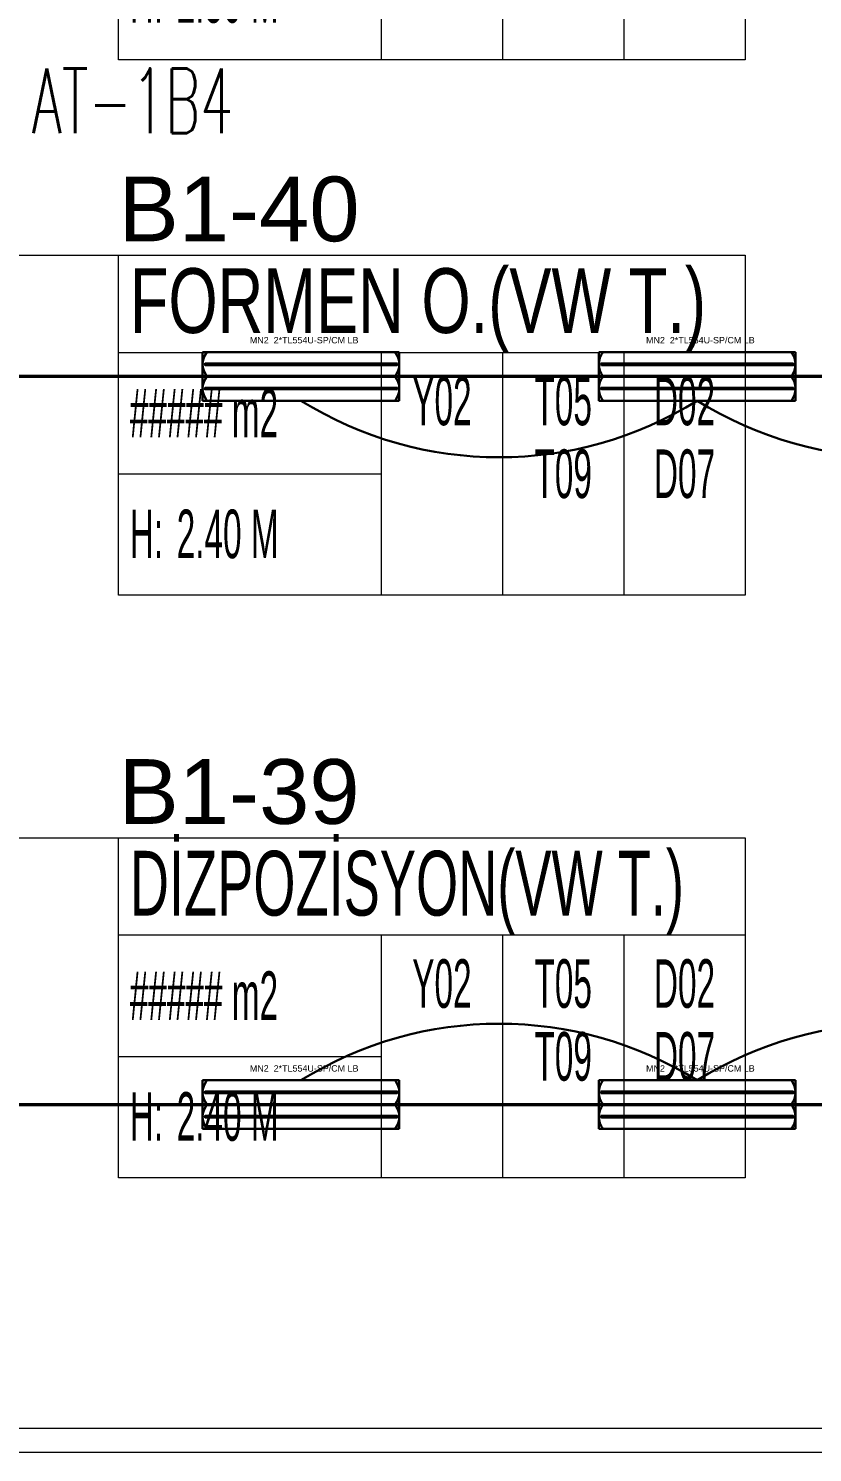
# Model space of a CAD drawing. Header units: metres. Extents: x -13316 to 152404, y -3899 to 30226.
# Drawn here: x 60814 to 61299, y 1120 to 2000 of the extents above; entities that cross this region are included whole.
import ezdxf
from ezdxf.enums import TextEntityAlignment as Align

# ---------------------------------------------------------------- set-up
doc = ezdxf.new("R2010")
doc.units = ezdxf.units.M
doc.header["$LTSCALE"] = 100
doc.header["$MEASUREMENT"] = 0
doc.linetypes.add('HIDDEN', pattern=[0.375, 0.25, -0.125])
doc.layers.get('0').update_dxf_attribs({"color": 9, "lineweight": 9})
for name, color, linetype, lineweight in [('00', 9, 'Continuous', 9), ('06D', 9, 'Continuous', 9), ('21_mahal200', 9, 'Continuous', 9), ('E-2x54 W SIVAÜSTÜ FLUORESAN YÜKSEK TAVAN ARMATÜRÜ', 7, 'Continuous', 30), ('E-KABLO', 7, 'Continuous', 30), ('E-LINYE', 7, 'Continuous', 30)]:
    doc.layers.add(name, color=color, linetype=linetype, lineweight=lineweight)
doc.styles.add('Arial', font='arial.ttf', dxfattribs={"height": 2.5})
doc.styles.add('E-YAZI', font='txttw.shx')
doc.styles.add('MuuM_TEXT-STANDART', font='ARIALN.TTF')
doc.dimstyles.new('MuuM_DIM200', dxfattribs={"dimscale": 20, "dimtxt": 2, "dimasz": 1, "dimexe": 1, "dimexo": 1, "dimgap": 1, "dimtad": 1, "dimdec": 1, "dimrnd": 0.5, "dimdsep": 46, "dimtxsty": 'MuuM_TEXT-STANDART', "dimblk": 'ARCHTICK', "dimcen": 0, "dimdle": 0.15, "dimclrd": 256, "dimclre": 256, "dimclrt": 256, "dimadec": 0, "dimazin": 0, "dimtfac": 5, "dimtdec": 1, "dimtix": 1, "dimtmove": 2, "dimatfit": 3, "dimldrblk": 'DOT', "dimfxl": 3, "dimfxlon": 1, "dimtolj": 1, "dimlwd": -1, "dimlwe": -1, "dimarcsym": 0})

# ---------------------------------------------------------------- blocks, each defined once
blk = doc.blocks.new('2x54 W SIVAÜSTÜ FLUORESAN YÜKSEK TAVAN ARMATÜRÜ')
at = {"layer": 'E-2x54 W SIVAÜSTÜ FLUORESAN YÜKSEK TAVAN ARMATÜRÜ', "color": 4}
for p, q in [((-60.8, 15), (-60.8, -15)), ((-60.8, 15), (60.8, 15)), ((60.8, 15), (60.8, 0)), ((-60, 0), (-15, 0)), ((15, 0), (60, 0)), ((60.8, 0), (60.8, -15)), ((-60.8, -15), (60.8, -15))]:
    blk.add_line(p, q, dxfattribs=at)
at = {"layer": 'E-2x54 W SIVAÜSTÜ FLUORESAN YÜKSEK TAVAN ARMATÜRÜ', "color": 7}
for p, q in [((-60.8, 0), (60.8, 0)), ((-59.27, 8.01), (59.32, 8.01)), ((-59.16, 7.01), (59.44, 7)), ((-59.27, -6.99), (59.32, -6.99)), ((-59.16, -7.99), (59.44, -8))]:
    blk.add_line(p, q, dxfattribs=at)
for centre in [(-59.23, 7.63), (-59.23, 7.33), (59.36, 7.63), (59.36, 7.33), (-59.23, -7.37), (-59.23, -7.67), (59.36, -7.37), (59.36, -7.67)]:
    blk.add_circle(centre, 0.11, dxfattribs=at)
for centre, radius, start, end in [((-48.66, 7.5), 12.14, 141.85995, 218.14005), ((48.66, 7.5), 12.14, 321.85995, 38.14005), ((-59.12, 7.51), 0.515, 106.86737, 266.76121), ((-59.32, 7.49), 0.519, 289.2244, 84.40418), ((59.47, 7.51), 0.515, 106.86737, 266.76121), ((59.27, 7.49), 0.519, 289.2244, 84.40418), ((-48.66, -7.5), 12.14, 141.85995, 218.14005), ((-59.12, -7.49), 0.515, 106.86737, 266.76121), ((-59.32, -7.51), 0.519, 289.2244, 84.40418), ((48.66, -7.5), 12.14, 321.85995, 38.14005), ((59.47, -7.49), 0.515, 106.86737, 266.76121), ((59.27, -7.51), 0.519, 289.2244, 84.40418)]:
    blk.add_arc(centre, radius, start, end, dxfattribs=at)
at = {"layer": 'E-2x54 W SIVAÜSTÜ FLUORESAN YÜKSEK TAVAN ARMATÜRÜ', "color": 7, "style": 'Arial'}
blk.add_text('MN2  2*TL554U-SP/CM LB', height=3.9508, dxfattribs=at).set_placement((-31.61, 20.4))
blk = doc.blocks.new('_ArchTick')
at = {"color": 0, "linetype": 'ByBlock', "const_width": 0.15}
blk.add_lwpolyline([(-0.5, -0.5), (0.5, 0.5)], dxfattribs=at)
blk = doc.blocks.new('_Dot')
at = {"color": 0, "linetype": 'ByBlock', "lineweight": -2}
blk.add_line((-0.5, 0), (-1, 0), dxfattribs=at)
at = {"color": 0, "linetype": 'ByBlock', "const_width": 0.5}
blk.add_lwpolyline([(-0.25, 0, 1), (0.25, 0, 1)], format="xyb", close=True, dxfattribs=at)
blk = doc.blocks.new('0_roomno2')
blk.add_lwpolyline([(19.375, -10.5), (0, -10.5), (0, 0), (19.375, 0)], close=True)
for points in [[(0, -3), (19.375, -3)], [(8.125, -3), (8.125, -10.5)], [(11.875, -3), (11.875, -10.5)], [(15.625, -3), (15.625, -10.5)], [(0, -6.75), (8.125, -6.75)]]:
    blk.add_lwpolyline(points)
at = {"style": 'MuuM_TEXT-STANDART', "width": 0.6}
blk.add_text('H:', height=1.5, dxfattribs=at).set_placement((0.35, -8.608), align=Align.MIDDLE_LEFT)
at = {"style": 'Arial'}
blk.add_attdef('ODANO', (0, 1.17), '', height=2, dxfattribs=at)
blk.add_attdef('MEKANADI', text='', height=2, dxfattribs=at).set_placement((0.35, -3), align=Align.BOTTOM_LEFT)
at = {"style": 'MuuM_TEXT-STANDART', "width": 0.6}
for tag, p in [('YER01', (10, -4.5)), ('TAVAN01', (13.75, -4.5)), ('DUVAR01', (17.5, -4.5)), ('YER02', (10, -6.75)), ('TAVAN02', (13.75, -6.75)), ('DUVAR02', (17.5, -6.75)), ('YER03', (10, -9)), ('TAVAN03', (13.75, -9)), ('DUVAR03', (17.5, -9))]:
    blk.add_attdef(tag, text='', height=1.5, dxfattribs=at).set_placement(p, align=Align.MIDDLE_CENTER)
for tag, p in [('M2', (0.35, -4.875)), ('TEMIZTAVANYUKSEKLIGI', (1.8, -8.608))]:
    blk.add_attdef(tag, text='', height=1.5, dxfattribs=at).set_placement(p, align=Align.MIDDLE_LEFT)
blk = doc.blocks.new('1.bod.mimari1.elk')
at = {"layer": '00'}
blk.add_lwpolyline([(5185, -7830), (4440, -7830), (4440, -7815), (5185, -7815)], close=True, dxfattribs=at)
at = {"layer": '06D', "color": 89, "linetype": 'HIDDEN', "true_color": 0x2e4d23, "const_width": 2}
blk.add_lwpolyline([(5355, -7165), (4455, -7165), (4455, -7615), (5355, -7615)], close=True, dxfattribs=at)
at = {"layer": '21_mahal200'}
ref = blk.add_blockref('0_roomno2', (4549.65, -6759.28), dxfattribs=dict(at, xscale=20, yscale=20, zscale=20))
ref.add_attrib('ODANO', 'B1-33', (4549.65, -6750.64), dxfattribs={"layer": '0', "height": 40, "style": 'Arial'})
ref.add_attrib('MEKANADI', 'MOTOR. O.(VW T.)', dxfattribs={"layer": '0', "height": 40, "style": 'Arial', "width": 0.6}).set_placement((4556.65, -6819.28), align=Align.BOTTOM_LEFT)
ref.add_attrib('M2', '##### m2', dxfattribs={"layer": '0', "height": 30, "style": 'MuuM_TEXT-STANDART', "width": 0.6}).set_placement((4556.65, -6856.78), align=Align.MIDDLE_LEFT)
ref.add_attrib('TEMIZTAVANYUKSEKLIGI', '2.50 M', dxfattribs={"layer": '0', "height": 30, "style": 'MuuM_TEXT-STANDART', "width": 0.6}).set_placement((4585.65, -6931.44), align=Align.MIDDLE_LEFT)
ref.add_attrib('YER01', 'Y02', dxfattribs={"layer": '0', "height": 30, "style": 'MuuM_TEXT-STANDART', "width": 0.6}).set_placement((4749.65, -6849.28), align=Align.MIDDLE_CENTER)
ref.add_attrib('TAVAN01', 'T05', dxfattribs={"layer": '0', "height": 30, "style": 'MuuM_TEXT-STANDART', "width": 0.6}).set_placement((4824.65, -6849.28), align=Align.MIDDLE_CENTER)
ref.add_attrib('DUVAR01', 'D02', dxfattribs={"layer": '0', "height": 30, "style": 'MuuM_TEXT-STANDART', "width": 0.6}).set_placement((4899.65, -6849.28), align=Align.MIDDLE_CENTER)
ref.add_attrib('TAVAN02', 'T09', dxfattribs={"layer": '0', "height": 30, "style": 'MuuM_TEXT-STANDART', "width": 0.6}).set_placement((4824.65, -6894.28), align=Align.MIDDLE_CENTER)
ref.add_attrib('DUVAR02', 'D07', dxfattribs={"layer": '0', "height": 30, "style": 'MuuM_TEXT-STANDART', "width": 0.6}).set_placement((4899.65, -6894.28), align=Align.MIDDLE_CENTER)
ref = blk.add_blockref('0_roomno2', (4549.65, -7090.16), dxfattribs=dict(at, xscale=20, yscale=20, zscale=20))
ref.add_attrib('ODANO', 'B1-40', (4549.65, -7081.52), dxfattribs={"layer": '0', "height": 40, "style": 'Arial'})
ref.add_attrib('MEKANADI', 'FORMEN O.(VW T.)', dxfattribs={"layer": '0', "height": 40, "style": 'Arial', "width": 0.7}).set_placement((4556.65, -7150.16), align=Align.BOTTOM_LEFT)
ref.add_attrib('M2', '##### m2', dxfattribs={"layer": '0', "height": 30, "style": 'MuuM_TEXT-STANDART', "width": 0.6}).set_placement((4556.65, -7187.66), align=Align.MIDDLE_LEFT)
ref.add_attrib('TEMIZTAVANYUKSEKLIGI', '2.40 M', dxfattribs={"layer": '0', "height": 30, "style": 'MuuM_TEXT-STANDART', "width": 0.6}).set_placement((4585.65, -7262.32), align=Align.MIDDLE_LEFT)
ref.add_attrib('YER01', 'Y02', dxfattribs={"layer": '0', "height": 30, "style": 'MuuM_TEXT-STANDART', "width": 0.6}).set_placement((4749.65, -7180.16), align=Align.MIDDLE_CENTER)
ref.add_attrib('TAVAN01', 'T05', dxfattribs={"layer": '0', "height": 30, "style": 'MuuM_TEXT-STANDART', "width": 0.6}).set_placement((4824.65, -7180.16), align=Align.MIDDLE_CENTER)
ref.add_attrib('DUVAR01', 'D02', dxfattribs={"layer": '0', "height": 30, "style": 'MuuM_TEXT-STANDART', "width": 0.6}).set_placement((4899.65, -7180.16), align=Align.MIDDLE_CENTER)
ref.add_attrib('TAVAN02', 'T09', dxfattribs={"layer": '0', "height": 30, "style": 'MuuM_TEXT-STANDART', "width": 0.6}).set_placement((4824.65, -7225.16), align=Align.MIDDLE_CENTER)
ref.add_attrib('DUVAR02', 'D07', dxfattribs={"layer": '0', "height": 30, "style": 'MuuM_TEXT-STANDART', "width": 0.6}).set_placement((4899.65, -7225.16), align=Align.MIDDLE_CENTER)
ref = blk.add_blockref('0_roomno2', (4549.65, -7450.18), dxfattribs=dict(at, xscale=20, yscale=20, zscale=20))
ref.add_attrib('ODANO', 'B1-39', (4549.65, -7441.53), dxfattribs={"layer": '0', "height": 40, "style": 'Arial'})
ref.add_attrib('MEKANADI', 'DİZPOZİSYON(VW T.)', dxfattribs={"layer": '0', "height": 40, "style": 'Arial', "width": 0.6}).set_placement((4556.65, -7510.18), align=Align.BOTTOM_LEFT)
ref.add_attrib('M2', '##### m2', dxfattribs={"layer": '0', "height": 30, "style": 'MuuM_TEXT-STANDART', "width": 0.6}).set_placement((4556.65, -7547.68), align=Align.MIDDLE_LEFT)
ref.add_attrib('TEMIZTAVANYUKSEKLIGI', '2.40 M', dxfattribs={"layer": '0', "height": 30, "style": 'MuuM_TEXT-STANDART', "width": 0.6}).set_placement((4585.65, -7622.34), align=Align.MIDDLE_LEFT)
ref.add_attrib('YER01', 'Y02', dxfattribs={"layer": '0', "height": 30, "style": 'MuuM_TEXT-STANDART', "width": 0.6}).set_placement((4749.65, -7540.18), align=Align.MIDDLE_CENTER)
ref.add_attrib('TAVAN01', 'T05', dxfattribs={"layer": '0', "height": 30, "style": 'MuuM_TEXT-STANDART', "width": 0.6}).set_placement((4824.65, -7540.18), align=Align.MIDDLE_CENTER)
ref.add_attrib('DUVAR01', 'D02', dxfattribs={"layer": '0', "height": 30, "style": 'MuuM_TEXT-STANDART', "width": 0.6}).set_placement((4899.65, -7540.18), align=Align.MIDDLE_CENTER)
ref.add_attrib('TAVAN02', 'T09', dxfattribs={"layer": '0', "height": 30, "style": 'MuuM_TEXT-STANDART', "width": 0.6}).set_placement((4824.65, -7585.18), align=Align.MIDDLE_CENTER)
ref.add_attrib('DUVAR02', 'D07', dxfattribs={"layer": '0', "height": 30, "style": 'MuuM_TEXT-STANDART', "width": 0.6}).set_placement((4899.65, -7585.18), align=Align.MIDDLE_CENTER)
for points in [[(4098.72, -7090.16), (4549.65, -7090.16)], [(4098.72, -7450.18), (4549.65, -7450.18)]]:
    blk.add_leader(points, dimstyle='MuuM_DIM200', override={"dimasz": 1, "dimfxl": 10}, dxfattribs=at)

msp = doc.modelspace()

# ---------------------------------------------------------------- linework, layer by layer
at = {"layer": 'E-KABLO', "color": 6}
for centre, start, end in [((61105, 1966.88), 238.10921, 301.89079), ((61350, 1966.88), 238.10921, 301.89079), ((61105, 1153.12), 58.10921, 121.89079), ((61350, 1153.12), 58.10921, 121.89079)]:
    msp.add_arc(centre, 231.88, start, end, dxfattribs=at)

# ---------------------------------------------------------------- block references
at = {"layer": '06D'}
msp.add_blockref('1.bod.mimari1.elk', (56320, 8950), dxfattribs=at)
at = {"layer": 'E-2x54 W SIVAÜSTÜ FLUORESAN YÜKSEK TAVAN ARMATÜRÜ', "color": 6}
for p in [(60982.5, 1785), (61227.5, 1785), (60982.5, 1335), (61227.5, 1335)]:
    msp.add_blockref('2x54 W SIVAÜSTÜ FLUORESAN YÜKSEK TAVAN ARMATÜRÜ', p, dxfattribs=at)

# ---------------------------------------------------------------- texts
at = {"layer": 'E-LINYE', "color": 3, "linetype": 'Continuous', "style": 'E-YAZI', "width": 0.6}
msp.add_text('AT-1B4', height=40, dxfattribs=at).set_placement((60878.41, 1955.32), align=Align.MIDDLE_CENTER)

doc.saveas('drawing.dxf')
